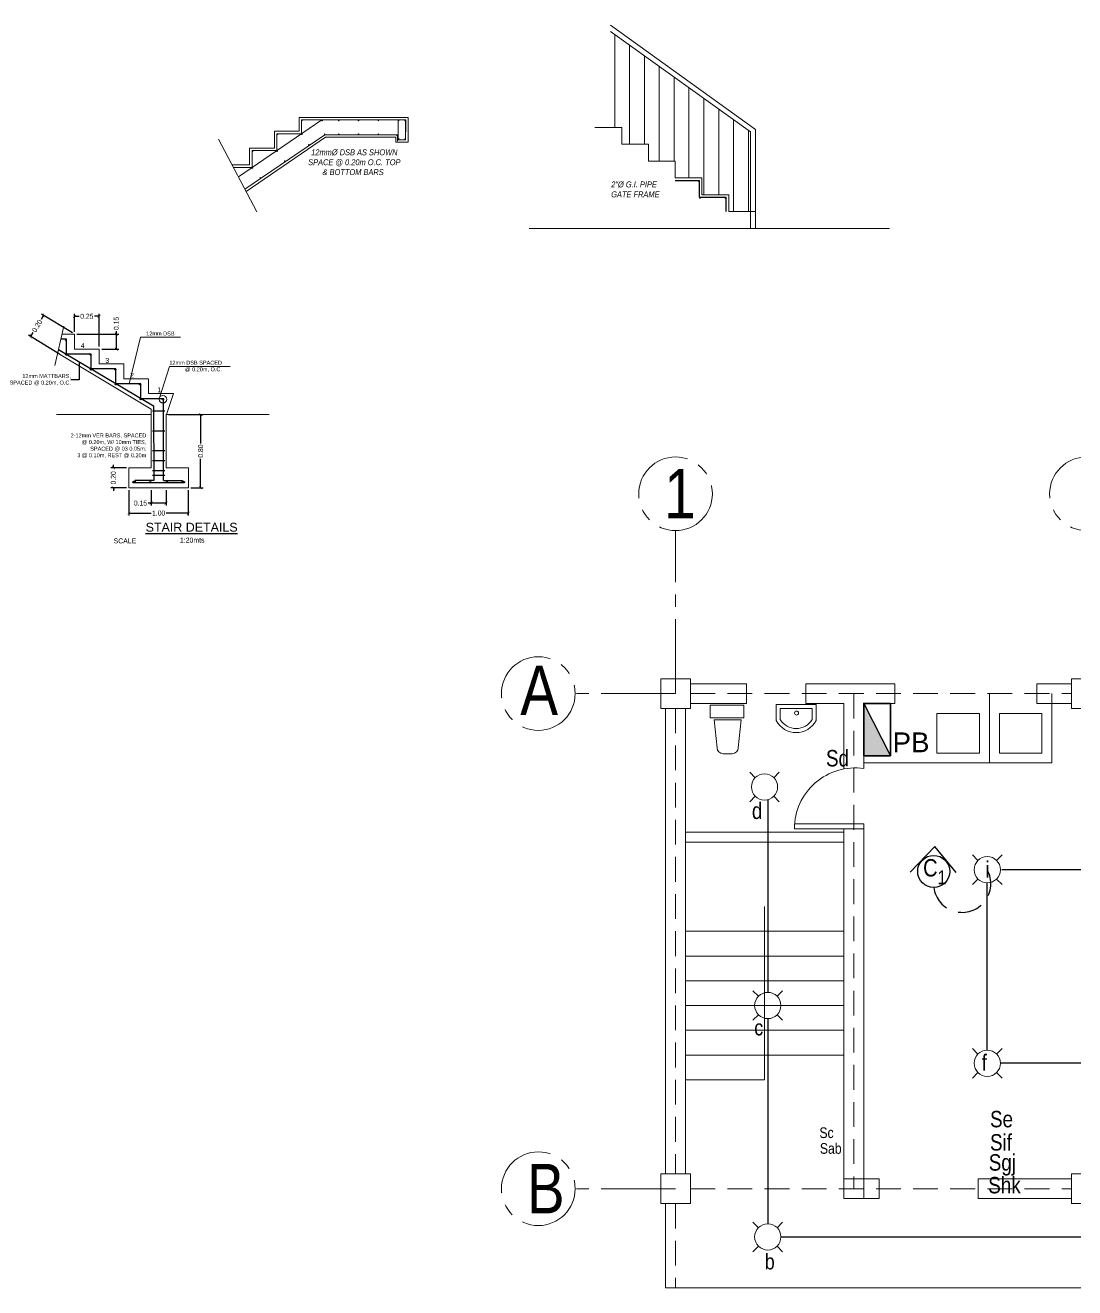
# Model space of a CAD drawing. Header units: metres. Extents: x -460 to 31334, y -1777 to 24987.
# Drawn here: x 167.3 to 177.9, y -794.74 to -781.99 of the extents above; entities that cross this region are included whole.
import ezdxf

# ---------------------------------------------------------------- set-up
doc = ezdxf.new("R2010")
doc.units = ezdxf.units.M
doc.header["$MEASUREMENT"] = 0
doc.linetypes.add('CENTER2', pattern=[1.125, 0.75, -0.125, 0.125, -0.125])
doc.linetypes.add('DASHED2', pattern=[0.375, 0.25, -0.125])
doc.layers.get('Defpoints').update_dxf_attribs({"color": 2})
for name, color, linetype, lineweight in [('.3', 2, 'Continuous', 5), ('Arch_Door', 1, 'Continuous', 18), ('CIRCUIT', 5, 'Continuous', 35), ('LIGHTING', 7, 'Continuous', 20), ('TXT', 3, 'Continuous', 30)]:
    doc.layers.add(name, color=color, linetype=linetype, lineweight=lineweight)
doc.layers.add('01 FURNITURE', color=8, linetype='Continuous')
doc.layers.add('Anno_Flr. Level', color=1, linetype='Continuous')
doc.styles.add('AN100', font='ARIALN.TTF', dxfattribs={"height": 0.25})
doc.styles.add('jan08', font='ARIALN.TTF', dxfattribs={"height": 0.25})
doc.styles.add('rs', font='ARIALN.TTF')
doc.styles.add('scale 75', font='ARIALN.TTF', dxfattribs={"height": 0.125})
doc.styles.get("Standard").update_dxf_attribs({"font": 'arial.ttf'})
doc.dimstyles.new('Copy of Ra_20', dxfattribs={"dimtxt": 0.05, "dimasz": 0.03, "dimexe": 0.025, "dimexo": 0.025, "dimgap": 0.025, "dimtad": 0, "dimzin": 0, "dimdsep": 46, "dimtxsty": 'rs', "dimblk": 'ARCHTICK', "dimcen": 0.025, "dimclrd": 1, "dimclre": 1, "dimclrt": 3, "dimadec": 0, "dimazin": 0, "dimtfac": 1, "dimtofl": 0, "dimtmove": 0, "dimatfit": 3, "dimldrblk": 'ARCHTICK', "dimfxl": 0.1, "dimtolj": 1, "dimtzin": 0, "dimarcsym": 0})

# ---------------------------------------------------------------- blocks, each defined once
blk = doc.blocks.new('light')
at = {"layer": 'LIGHTING', "ltscale": 0.08}
for p, q in [((215.884, -493.498), (215.813, -493.427)), ((216.192, -493.427), (216.121, -493.498)), ((215.884, -493.735), (215.813, -493.806)), ((216.192, -493.806), (216.121, -493.735))]:
    blk.add_line(p, q, dxfattribs=at)
blk.add_circle((216.003, -493.616), 0.168, dxfattribs=at)
blk = doc.blocks.new('_ArchTick')
at = {"color": 0, "linetype": 'ByBlock', "const_width": 0.15}
blk.add_lwpolyline([(-0.5, -0.5), (0.5, 0.5)], dxfattribs=at)
blk = doc.blocks.new('*D558')
at = {"layer": '01 FURNITURE', "color": 1, "lineweight": -2, "transparency": 16777216}
for p, q in [((168.749, -785.918), (169.098, -785.918)), ((169.073, -785.918), (169.073, -786.21)), ((169.073, -786.658), (169.073, -786.366)), ((168.974, -786.658), (169.098, -786.658))]:
    blk.add_line(p, q, dxfattribs=at)
at = {"layer": 'Defpoints', "color": 0, "transparency": 16777216}
for p in [(168.724, -785.918), (168.949, -786.658), (169.073, -786.658)]:
    blk.add_point(p, dxfattribs=at)
at = {"layer": '01 FURNITURE', "color": 1, "lineweight": -2, "transparency": 16777216, "xscale": 0.03, "yscale": 0.03, "zscale": 0.03}
for p, rotation in [((169.073, -785.918), 90), ((169.073, -786.658), 270)]:
    blk.add_blockref('_ArchTick', p, dxfattribs=dict(at, rotation=rotation))
at = {"layer": '01 FURNITURE', "color": 3, "lineweight": 9, "transparency": 16777216, "insert": (169.073, -786.288), "char_height": 0.05, "attachment_point": 5, "rotation": 90, "style": 'rs'}
blk.add_mtext('\\A1;0.80', dxfattribs=at)
blk = doc.blocks.new('*D553')
at = {"layer": '01 FURNITURE', "color": 1, "lineweight": -2, "transparency": 16777216}
for p, q in [((168.349, -786.683), (168.349, -786.939)), ((168.949, -786.683), (168.949, -786.939)), ((168.349, -786.914), (168.573, -786.914)), ((168.949, -786.914), (168.726, -786.914))]:
    blk.add_line(p, q, dxfattribs=at)
at = {"layer": 'Defpoints', "color": 0, "transparency": 16777216}
for p in [(168.349, -786.658), (168.949, -786.658), (168.349, -786.914)]:
    blk.add_point(p, dxfattribs=at)
at = {"layer": '01 FURNITURE', "color": 1, "lineweight": -2, "transparency": 16777216, "xscale": 0.03, "yscale": 0.03, "zscale": 0.03, "rotation": 180}
blk.add_blockref('_ArchTick', (168.349, -786.914), dxfattribs=at)
at = {"layer": '01 FURNITURE', "color": 1, "lineweight": -2, "transparency": 16777216, "xscale": 0.03, "yscale": 0.03, "zscale": 0.03}
blk.add_blockref('_ArchTick', (168.949, -786.914), dxfattribs=at)
at = {"layer": '01 FURNITURE', "color": 3, "lineweight": 9, "transparency": 16777216, "insert": (168.649, -786.914), "char_height": 0.05, "attachment_point": 5, "style": 'rs'}
blk.add_mtext('\\A1;1.00', dxfattribs=at)
blk = doc.blocks.new('*D554')
at = {"layer": '01 FURNITURE', "color": 1, "lineweight": -2, "transparency": 16777216}
for p, q in [((168.574, -786.683), (168.574, -786.838)), ((168.724, -786.683), (168.724, -786.838)), ((168.574, -786.813), (168.544, -786.813)), ((168.724, -786.813), (168.574, -786.813))]:
    blk.add_line(p, q, dxfattribs=at)
at = {"layer": 'Defpoints', "color": 0, "transparency": 16777216}
for p in [(168.574, -786.658), (168.724, -786.658), (168.574, -786.813)]:
    blk.add_point(p, dxfattribs=at)
at = {"layer": '01 FURNITURE', "color": 1, "lineweight": -2, "transparency": 16777216, "xscale": 0.03, "yscale": 0.03, "zscale": 0.03, "rotation": 180}
blk.add_blockref('_ArchTick', (168.574, -786.813), dxfattribs=at)
at = {"layer": '01 FURNITURE', "color": 1, "lineweight": -2, "transparency": 16777216, "xscale": 0.03, "yscale": 0.03, "zscale": 0.03}
blk.add_blockref('_ArchTick', (168.724, -786.813), dxfattribs=at)
at = {"layer": '01 FURNITURE', "color": 3, "lineweight": 9, "transparency": 16777216, "insert": (168.466, -786.813), "char_height": 0.05, "attachment_point": 5, "style": 'rs'}
blk.add_mtext('\\A1;0.15', dxfattribs=at)
blk = doc.blocks.new('*D555')
at = {"layer": '01 FURNITURE', "color": 1, "lineweight": -2, "transparency": 16777216}
for p, q in [((168.222, -785.108), (168.222, -785.078)), ((167.824, -785.108), (168.247, -785.108)), ((168.222, -785.258), (168.222, -785.108)), ((168.074, -785.258), (168.247, -785.258))]:
    blk.add_line(p, q, dxfattribs=at)
at = {"layer": 'Defpoints', "color": 0, "transparency": 16777216}
for p in [(167.799, -785.108), (168.222, -785.108), (168.049, -785.258)]:
    blk.add_point(p, dxfattribs=at)
at = {"layer": '01 FURNITURE', "color": 1, "lineweight": -2, "transparency": 16777216, "xscale": 0.03, "yscale": 0.03, "zscale": 0.03}
for p, rotation in [((168.222, -785.108), 90), ((168.222, -785.258), 270)]:
    blk.add_blockref('_ArchTick', p, dxfattribs=dict(at, rotation=rotation))
at = {"layer": '01 FURNITURE', "color": 3, "lineweight": 9, "transparency": 16777216, "insert": (168.222, -784.999), "char_height": 0.05, "attachment_point": 5, "rotation": 90, "style": 'rs'}
blk.add_mtext('\\A1;0.15', dxfattribs=at)
blk = doc.blocks.new('*D556')
at = {"layer": '01 FURNITURE', "color": 1, "lineweight": -2, "transparency": 16777216}
for p, q in [((167.799, -785.083), (167.799, -784.902)), ((167.799, -784.927), (167.846, -784.927)), ((168.049, -784.927), (168.003, -784.927)), ((168.049, -785.233), (168.049, -784.902))]:
    blk.add_line(p, q, dxfattribs=at)
at = {"layer": 'Defpoints', "color": 0, "transparency": 16777216}
for p in [(167.799, -784.927), (167.799, -785.108), (168.049, -785.258)]:
    blk.add_point(p, dxfattribs=at)
at = {"layer": '01 FURNITURE', "color": 1, "lineweight": -2, "transparency": 16777216, "xscale": 0.03, "yscale": 0.03, "zscale": 0.03, "rotation": 180}
blk.add_blockref('_ArchTick', (167.799, -784.927), dxfattribs=at)
at = {"layer": '01 FURNITURE', "color": 1, "lineweight": -2, "transparency": 16777216, "xscale": 0.03, "yscale": 0.03, "zscale": 0.03}
blk.add_blockref('_ArchTick', (168.049, -784.927), dxfattribs=at)
at = {"layer": '01 FURNITURE', "color": 3, "lineweight": 9, "transparency": 16777216, "insert": (167.924, -784.927), "char_height": 0.05, "attachment_point": 5, "style": 'rs'}
blk.add_mtext('\\A1;0.25', dxfattribs=at)
blk = doc.blocks.new('*D559')
at = {"layer": '01 FURNITURE', "color": 1, "lineweight": -2, "transparency": 16777216}
for p, q in [((167.487, -784.917), (167.462, -784.958)), ((167.778, -785.095), (167.466, -784.904)), ((167.648, -785.309), (167.335, -785.118)), ((167.357, -785.131), (167.381, -785.091))]:
    blk.add_line(p, q, dxfattribs=at)
at = {"layer": 'Defpoints', "color": 0, "transparency": 16777216}
for p in [(167.487, -784.917), (167.799, -785.108), (167.669, -785.322)]:
    blk.add_point(p, dxfattribs=at)
at = {"layer": '01 FURNITURE', "color": 1, "lineweight": -2, "transparency": 16777216, "xscale": 0.03, "yscale": 0.03, "zscale": 0.03}
for p, rotation in [((167.487, -784.917), 58.65479586731075), ((167.357, -785.131), 238.6547958673108)]:
    blk.add_blockref('_ArchTick', p, dxfattribs=dict(at, rotation=rotation))
at = {"layer": '01 FURNITURE', "color": 3, "lineweight": 9, "transparency": 16777216, "insert": (167.422, -785.024), "char_height": 0.05, "attachment_point": 5, "rotation": 58.6548, "style": 'rs'}
blk.add_mtext('\\A1;0.20', dxfattribs=at)
blk = doc.blocks.new('*D557')
at = {"layer": '01 FURNITURE', "color": 1, "lineweight": -2, "transparency": 16777216}
for p, q in [((168.324, -786.458), (168.167, -786.458)), ((168.192, -786.458), (168.192, -786.428)), ((168.324, -786.658), (168.167, -786.658)), ((168.192, -786.658), (168.192, -786.688))]:
    blk.add_line(p, q, dxfattribs=at)
at = {"layer": 'Defpoints', "color": 0, "transparency": 16777216}
for p in [(168.349, -786.458), (168.192, -786.658), (168.349, -786.658)]:
    blk.add_point(p, dxfattribs=at)
at = {"layer": '01 FURNITURE', "color": 1, "lineweight": -2, "transparency": 16777216, "xscale": 0.03, "yscale": 0.03, "zscale": 0.03}
for p, rotation in [((168.192, -786.458), 270), ((168.192, -786.658), 90)]:
    blk.add_blockref('_ArchTick', p, dxfattribs=dict(at, rotation=rotation))
at = {"layer": '01 FURNITURE', "color": 3, "lineweight": 9, "transparency": 16777216, "insert": (168.192, -786.558), "char_height": 0.05, "attachment_point": 5, "rotation": 90, "style": 'rs'}
blk.add_mtext('\\A1;0.20', dxfattribs=at)

msp = doc.modelspace()

# ---------------------------------------------------------------- hatches: boundary and pattern name
msp.add_hatch(color=256).paths.add_polyline_path([(175.76933, -788.83671), (175.76933, -789.36504), (176.03906, -789.36504)])

# ---------------------------------------------------------------- linework, layer by layer
for p, q in [((167.71856, -785.15777), (167.66251, -785.15777)), ((167.71856, -785.30777), (167.71856, -785.15777)), ((167.96838, -785.30777), (167.71856, -785.30777)), ((167.96838, -785.45777), (167.96838, -785.30777)), ((168.2182, -785.45777), (167.96838, -785.45777)), ((168.2182, -785.60777), (168.2182, -785.45777)), ((168.46802, -785.60777), (168.2182, -785.60777)), ((168.46802, -785.75777), (168.46802, -785.60777)), ((168.46802, -785.75777), (168.69935, -785.75777)), ((168.59913, -786.58612), (168.40744, -786.58612)), ((168.69935, -786.58612), (168.89104, -786.58612))]:
    msp.add_line(p, q)
at = {"color": 8, "lineweight": 9}
for p, q in [((168.46463, -785.138), (168.8684, -785.138)), ((168.75992, -785.43506), (169.37207, -785.43506))]:
    msp.add_line(p, q, dxfattribs=at)
at = {"color": 7}
for p, q in [((168.69935, -786.58612), (168.69935, -785.75777)), ((168.71185, -785.88612), (168.58663, -785.88612)), ((168.71185, -786.08612), (168.58663, -786.08612)), ((168.71185, -786.28612), (168.58663, -786.28612)), ((168.71185, -786.38612), (168.58663, -786.38612)), ((168.71185, -786.38612), (168.58663, -786.38612)), ((168.71185, -786.48612), (168.58663, -786.48612)), ((168.71185, -786.53612), (168.58663, -786.53612))]:
    msp.add_line(p, q, dxfattribs=at)
at = {"color": 7, "lineweight": 20}
for p, q in [((168.57413, -785.91777), (167.61839, -785.91777)), ((168.72435, -785.91777), (169.76439, -785.91777))]:
    msp.add_line(p, q, dxfattribs=at)
at = {"color": 1, "lineweight": 20}
for p, q in [((168.72435, -786.45777), (168.72435, -785.91777)), ((168.34935, -786.65777), (168.34935, -786.45777)), ((168.34935, -786.45777), (168.57413, -786.45777)), ((168.94935, -786.45777), (168.72435, -786.45777)), ((168.94935, -786.65777), (168.94935, -786.45777))]:
    msp.add_line(p, q, dxfattribs=at)
at = {"linetype": 'Continuous', "lineweight": 5}
msp.add_lwpolyline([(167.60092, -785.42373), (167.69282, -785.02685)], dxfattribs=at)
at = {"color": 1, "lineweight": 20}
for points in [[(168.54773, -785.70777), (168.54773, -785.55777), (168.29935, -785.55777), (168.29935, -785.40777), (168.04935, -785.40777), (168.04935, -785.25777), (167.79935, -785.25777), (167.79935, -785.10777), (167.67409, -785.10777)], [(167.62996, -785.29832), (168.57413, -785.86522), (168.57413, -786.45777)], [(168.72999, -785.91777), (168.79773, -785.70777), (168.54773, -785.70777)], [(168.94935, -786.65777), (168.34935, -786.65777)]]:
    msp.add_lwpolyline(points, dxfattribs=at)
at = {"color": 8, "lineweight": 9}
for points in [[(168.46463, -785.138), (168.35096, -785.60896)], [(168.75992, -785.43506), (168.65719, -785.75147)]]:
    msp.add_lwpolyline(points, dxfattribs=at)
for points in [[(167.63869, -785.26063), (168.59868, -785.83035), (168.59904, -786.58612)], [(175.76933, -788.83671), (176.03906, -789.36504)]]:
    msp.add_lwpolyline(points)
at = {"color": 8}
msp.add_lwpolyline([(167.84782, -785.39145), (167.84782, -785.56813), (167.76323, -785.56813)], dxfattribs=at)
at = {"color": 7}
for points in [[(168.41935, -786.59527), (168.39435, -786.59527)], [(168.90435, -786.60777), (168.39435, -786.60777)], [(168.9035, -786.59533), (168.8785, -786.59533)]]:
    msp.add_lwpolyline(points, dxfattribs=at)
at = {"color": 18, "lineweight": 13, "true_color": 0x000000}
msp.add_lwpolyline([(174.21785, -788.85406), (174.55915, -788.85406), (174.55915, -788.98222), (174.21785, -788.98222)], close=True, dxfattribs=at)
msp.add_lwpolyline([(174.25846, -789.00289), (174.5326, -789.00289), (174.50205, -789.28286, -0.41421356), (174.44095, -789.34396), (174.3501, -789.34396, -0.41421356), (174.289, -789.28286)], format="xyb", close=True, dxfattribs=at)
at = {"color": 2}
msp.add_lwpolyline([(176.70331, -790.54227), (176.4868, -790.28057), (176.2398, -790.53858)], dxfattribs=at)
for centre in [(167.71174, -785.16402), (167.71597, -785.31384), (167.96156, -785.31402), (167.96636, -785.46384), (168.21195, -785.46402), (168.21664, -785.61404), (168.46177, -785.61404), (168.46827, -785.76368), (168.69264, -785.76442), (168.39435, -786.60152), (168.56435, -786.60152), (168.73435, -786.60152), (168.90435, -786.60152)]:
    msp.add_circle(centre, 0.00625)
at = {"color": 8, "lineweight": 9}
msp.add_circle((168.69264, -785.76442), 0.03773, dxfattribs=at)
at = {"color": 2}
msp.add_circle((176.47622, -790.53226), 0.16173, dxfattribs=at)
at = {"color": 2, "linetype": 'DASHED2'}
msp.add_arc((176.76414, -790.65652), 0.28941, 187.439463, 29.03332, dxfattribs=at)
at = {"layer": '01 FURNITURE', "color": 4, "lineweight": 9}
for p, q in [((173.2137, -781.98775), (174.67587, -783.03989)), ((173.2137, -782.04935), (174.62587, -783.06551)), ((174.67587, -784.03989), (174.67587, -783.03989)), ((174.62587, -784.03989), (174.62587, -783.06551))]:
    msp.add_line(p, q, dxfattribs=at)
at = {"layer": '01 FURNITURE', "color": 4, "lineweight": 20}
for p, q in [((173.25505, -782.0791), (173.25505, -783.01989)), ((173.40505, -782.18704), (173.40505, -783.18989)), ((173.55505, -782.29497), (173.55505, -783.18989)), ((173.70505, -782.40291), (173.70505, -783.35989)), ((173.85505, -782.51085), (173.85505, -783.35989)), ((174.00505, -782.61878), (174.00505, -783.52989)), ((174.15505, -782.72672), (174.15505, -783.69989)), ((174.30505, -782.83466), (174.30505, -783.69989)), ((174.45505, -782.94259), (174.45505, -783.86989)), ((174.60505, -783.05053), (174.60505, -783.86989)), ((172.39171, -784.03989), (176.02981, -784.03989))]:
    msp.add_line(p, q, dxfattribs=at)
at = {"layer": '01 FURNITURE', "color": 6, "lineweight": 15}
for p, q in [((170.29884, -782.94365), (169.45416, -783.51804)), ((170.09296, -782.94365), (171.14458, -782.94365)), ((170.09296, -783.08365), (170.09296, -782.94365)), ((171.14458, -782.94365), (171.14458, -783.06284)), ((170.3277, -783.09365), (169.52019, -783.64276)), ((169.84296, -783.08365), (170.09296, -783.08365)), ((169.84296, -783.25365), (169.84296, -783.08365)), ((170.3277, -783.09365), (171.06296, -783.09365)), ((171.06296, -783.09365), (171.06296, -783.15909)), ((169.59296, -783.25365), (169.84296, -783.25365)), ((169.59296, -783.42365), (169.59296, -783.25365)), ((169.40419, -783.42365), (169.59296, -783.42365))]:
    msp.add_line(p, q, dxfattribs=at)
at = {"layer": '01 FURNITURE', "color": 1, "lineweight": 9}
for p, q in [((170.06796, -782.91865), (171.06796, -782.91865)), ((170.06796, -783.05865), (170.06796, -782.91865)), ((171.01796, -782.91865), (171.16796, -782.91865)), ((171.16796, -782.91865), (171.16796, -783.16865)), ((170.3354, -783.11865), (169.53196, -783.66499)), ((169.81796, -783.05865), (170.06796, -783.05865)), ((169.81796, -783.22865), (169.81796, -783.05865)), ((170.3354, -783.11865), (171.04296, -783.11865)), ((171.04296, -783.11865), (171.04296, -783.16865)), ((169.56796, -783.22865), (169.81796, -783.22865)), ((169.56796, -783.39865), (169.56796, -783.22865)), ((171.04296, -783.16865), (171.16796, -783.16865)), ((169.39095, -783.39865), (169.56796, -783.39865))]:
    msp.add_line(p, q, dxfattribs=at)
at = {"layer": '01 FURNITURE', "color": 1, "lineweight": 20}
for p, q in [((173.05587, -783.01989), (173.32587, -783.01989)), ((173.32587, -783.18989), (173.59587, -783.18989)), ((173.59587, -783.35989), (173.86587, -783.35989)), ((173.86587, -783.52989), (174.13587, -783.52989)), ((174.13587, -783.69989), (174.40587, -783.69989)), ((174.40587, -783.86989), (174.67587, -783.86989))]:
    msp.add_line(p, q, dxfattribs=at)
at = {"layer": '01 FURNITURE', "color": 250, "lineweight": 20}
for p, q in [((173.32587, -783.18989), (173.32587, -783.01989)), ((173.59587, -783.35989), (173.59587, -783.18989)), ((173.86587, -783.52989), (173.86587, -783.35989)), ((174.13587, -783.69989), (174.13587, -783.52989)), ((174.40587, -783.86989), (174.40587, -783.69989))]:
    msp.add_line(p, q, dxfattribs=at)
at = {"layer": '01 FURNITURE', "color": 106, "lineweight": 0}
msp.add_line((169.25306, -783.1382), (169.64113, -783.87121), dxfattribs=at)
at = {"layer": '01 FURNITURE', "color": 1, "lineweight": 30}
for p, q in [((173.86587, -783.55489), (174.11087, -783.55489)), ((174.11087, -783.72489), (174.38087, -783.72489)), ((174.80077, -789.80788), (174.80077, -791.75446)), ((178.7351, -790.51607), (177.16558, -790.51607)), ((177.01717, -792.33799), (177.01717, -790.64831)), ((174.80077, -792.01895), (174.80077, -794.0913)), ((174.93301, -794.22354), (180.67196, -794.22354))]:
    msp.add_line(p, q, dxfattribs=at)
at = {"layer": '01 FURNITURE', "color": 250, "lineweight": 30}
for p, q in [((174.11087, -783.72489), (174.11087, -783.55489)), ((174.38087, -783.86989), (174.38087, -783.72489))]:
    msp.add_line(p, q, dxfattribs=at)
at = {"layer": '01 FURNITURE', "color": 250, "lineweight": 9}
msp.add_line((174.67587, -784.03989), (174.67587, -783.86989), dxfattribs=at)
at = {"layer": '01 FURNITURE', "color": 18, "linetype": 'CENTER2', "lineweight": 9, "true_color": 0x000000}
msp.add_line((173.86932, -788.73671), (173.86932, -787.09122), dxfattribs=at)
at = {"layer": '01 FURNITURE', "color": 18, "lineweight": 13, "true_color": 0x000000}
for p, q in [((174.01932, -788.63671), (174.58654, -788.63671)), ((174.58654, -788.83671), (174.58654, -788.63671)), ((175.18654, -788.83671), (175.18654, -788.63671)), ((175.18654, -788.63671), (176.08429, -788.63671)), ((176.08429, -788.83671), (176.08429, -788.63671)), ((177.51822, -788.63671), (177.86932, -788.63671)), ((177.51822, -788.83671), (177.51822, -788.63671)), ((177.03932, -788.73671), (177.03932, -789.43671)), ((177.66932, -788.73671), (177.66932, -789.43671)), ((173.76932, -788.88671), (173.76932, -793.58671)), ((173.96932, -788.88671), (173.96932, -793.58671)), ((174.01932, -788.83671), (174.58654, -788.83671)), ((174.88654, -788.84835), (175.28934, -788.84835)), ((174.88654, -788.84835), (174.88654, -789.00947)), ((174.92682, -788.88863), (175.24906, -788.88863)), ((174.92682, -788.88863), (174.92682, -788.99888)), ((175.18654, -788.83671), (175.56932, -788.83671)), ((175.24906, -788.88863), (175.24906, -788.99888)), ((175.28934, -788.84835), (175.28934, -789.00947)), ((175.56932, -788.83671), (175.56932, -789.49772)), ((175.76932, -788.83671), (175.76932, -789.49298)), ((175.76932, -788.83671), (176.08429, -788.83671)), ((177.51822, -788.83671), (177.86932, -788.83671)), ((176.50932, -788.93671), (176.50932, -789.33671)), ((176.50932, -788.93671), (176.93932, -788.93671)), ((176.93932, -788.93671), (176.93932, -789.33671)), ((177.13932, -788.93671), (177.13932, -789.33671)), ((177.13932, -788.93671), (177.56932, -788.93671)), ((177.56932, -788.93671), (177.56932, -789.33671)), ((176.50932, -789.33671), (176.93932, -789.33671)), ((177.13932, -789.33671), (177.56932, -789.33671)), ((175.76932, -789.43671), (177.66932, -789.43671)), ((175.76932, -790.05116), (175.07047, -790.05116)), ((175.76932, -790.05116), (175.76932, -793.83671)), ((173.96932, -790.13671), (175.56932, -790.13671)), ((175.76932, -790.10116), (175.06932, -790.10116)), ((175.56932, -790.10116), (175.56932, -793.83671)), ((173.96932, -790.23671), (175.56932, -790.23671)), ((174.76932, -790.88671), (174.76932, -792.63671)), ((173.96932, -791.13671), (174.76932, -791.13671)), ((174.76932, -791.13671), (175.56932, -791.13671)), ((173.96932, -791.38671), (174.76932, -791.38671)), ((174.76932, -791.38671), (175.56932, -791.38671)), ((173.96932, -791.63671), (174.76932, -791.63671)), ((174.76932, -791.63671), (175.56932, -791.63671)), ((173.96932, -791.88671), (174.76932, -791.88671)), ((174.76932, -791.88671), (175.56932, -791.88671)), ((173.96932, -792.13671), (174.76932, -792.13671)), ((174.76932, -792.13671), (175.56932, -792.13671)), ((173.96932, -792.38671), (174.76932, -792.38671)), ((174.76932, -792.38671), (175.56932, -792.38671)), ((173.96932, -792.63671), (174.76932, -792.63671)), ((175.56932, -793.63671), (175.92673, -793.63671)), ((175.92673, -793.83671), (175.92673, -793.63671)), ((176.92673, -793.63671), (177.86932, -793.63671)), ((176.92673, -793.63671), (176.92673, -793.83671)), ((175.56932, -793.83671), (175.92673, -793.83671)), ((176.92673, -793.83671), (177.86932, -793.83671)), ((173.76932, -793.88671), (173.76932, -794.73671)), ((173.76932, -794.73671), (182.26932, -794.73671))]:
    msp.add_line(p, q, dxfattribs=at)
at = {"layer": '01 FURNITURE', "color": 18, "linetype": 'DASHED2', "lineweight": 13, "true_color": 0x000000}
for p, q in [((174.01932, -788.73671), (177.86932, -788.73671)), ((175.66932, -788.73671), (175.66932, -793.73671)), ((173.86932, -788.88671), (173.86932, -793.58671)), ((174.01932, -793.73671), (177.86932, -793.73671)), ((173.86932, -793.88671), (173.86932, -794.73671))]:
    msp.add_line(p, q, dxfattribs=at)
at = {"layer": '01 FURNITURE', "color": 6, "lineweight": 15}
msp.add_lwpolyline([(171.06792, -782.94265), (171.14296, -782.94265), (171.14296, -783.14381), (171.06796, -783.14381), (171.06796, -782.94265)], dxfattribs=at)
at = {"layer": '01 FURNITURE', "color": 18, "lineweight": 13, "true_color": 0x000000}
for points in [[(173.71932, -788.58671), (174.01932, -788.58671), (174.01932, -788.88671), (173.71932, -788.88671), (173.71932, -788.58671)], [(177.86932, -788.58671), (178.16932, -788.58671), (178.16932, -788.88671), (177.86932, -788.88671), (177.86932, -788.58671)], [(173.71932, -793.58671), (174.01932, -793.58671), (174.01932, -793.88671), (173.71932, -793.88671), (173.71932, -793.58671)], [(177.86932, -793.58671), (178.16932, -793.58671), (178.16932, -793.88671), (177.86932, -793.88671), (177.86932, -793.58671)]]:
    msp.add_lwpolyline(points, dxfattribs=at)
at = {"layer": '01 FURNITURE', "color": 18, "linetype": 'CENTER2', "lineweight": 9, "true_color": 0x000000}
for points in [[(173.86932, -788.73671), (172.85515, -788.73671)], [(173.86932, -793.73671), (172.85515, -793.73671)]]:
    msp.add_lwpolyline(points, dxfattribs=at)
at = {"layer": '01 FURNITURE', "color": 1, "lineweight": 30}
msp.add_lwpolyline([(178.7351, -792.47023), (178.7351, -792.47023), (177.14942, -792.47023)], dxfattribs=at)
at = {"layer": '01 FURNITURE', "color": 2, "lineweight": 18}
for centre in [(170.0972, -782.94799), (170.30067, -782.94813), (170.46786, -782.94865), (170.66775, -782.94853), (170.86803, -782.94818), (171.07285, -782.94847), (171.13873, -782.94847), (169.84825, -783.08852), (170.09467, -783.08803), (170.32647, -783.0888), (170.46786, -783.08932), (170.66775, -783.0892), (170.86803, -783.08885), (171.05837, -783.09896), (171.07301, -783.13911), (171.13837, -783.13952), (169.59741, -783.2582), (169.84565, -783.25813), (170.16536, -783.19668), (169.92474, -783.36089), (169.59567, -783.42854), (169.67625, -783.53054)]:
    msp.add_circle(centre, 0.00387, dxfattribs=at)
at = {"layer": '01 FURNITURE', "color": 4, "lineweight": 20}
for centre in [(174.10488, -783.56227), (174.1169, -783.73051), (174.37488, -783.73227)]:
    msp.add_circle(centre, 0.00486, dxfattribs=at)
at = {"layer": '01 FURNITURE', "color": 18, "linetype": 'CENTER2', "lineweight": 9, "true_color": 0x000000}
for centre in [(173.86932, -786.71931), (178.01932, -786.71931), (172.48323, -788.73671), (172.48323, -793.73671)]:
    msp.add_circle(centre, 0.37192, dxfattribs=at)
at = {"layer": '01 FURNITURE', "color": 18, "lineweight": 13, "true_color": 0x000000}
msp.add_circle((175.09096, -788.93324), 0.02001, dxfattribs=at)
for centre, radius, start, end in [((175.08794, -788.90206), 0.22825, 208.072487, 331.927513), ((175.08794, -788.90206), 0.18797, 211.002719, 328.997281), ((175.68371, -790.10136), 0.61438, 81.989301, 179.981297), ((176.00457, -793.65577), 0.92235, 358.815878, 1.184122)]:
    msp.add_arc(centre, radius, start, end, dxfattribs=at)
at = {"layer": 'CIRCUIT', "color": 7, "linetype": 'Continuous'}
msp.add_lwpolyline([(176.03906, -788.83671), (176.03906, -789.36504), (175.76933, -789.36504), (175.76933, -788.83671)], close=True, dxfattribs=at)

# ---------------------------------------------------------------- block references
at = {"layer": '.3', "color": 1, "xscale": 0.7888074039379345, "yscale": 0.7888074039379345, "zscale": 0.7888074039379345}
for p in [(4.38332, -400.31142), (6.63251, -401.14772), (4.4161, -402.51836), (6.63251, -403.10188), (4.4161, -404.85519)]:
    msp.add_blockref('light', p, dxfattribs=at)

# ---------------------------------------------------------------- texts
at = {"color": 1}
for s, insert, char_height, width, attachment_point in [('{\\C7;12mm DSB }', (168.80964, -785.08035), 0.04, 0.4055733, 3), ('{\\C7;12mm DSB SPACED \\P@ 0.20m, O.C.}', (169.2884, -785.37543), 0.04, 0.6422487, 3), ('{\\C7;12mm MATTBARS, \\PSPACED @ 0.20m, O.C.}', (167.76323, -785.56705), 0.04, 0.8454601, 6), ('{\\H0.8x;\\C7;2-12mm VER BARS, SPACED \\P@ 0.20m, W/ 10mm TIES, \\PSPACED @ 03 0.05m; \\P3 @ 0.10m, REST @ 0.20m}', (168.52426, -786.23411), 0.05, 0.8454601, 6)]:
    msp.add_mtext(s, dxfattribs=dict(at, insert=insert, char_height=char_height, width=width, attachment_point=attachment_point))
for s, insert, char_height, width, attachment_point in [('4', (167.86269, -785.19792), 0.05, 0.1137812, 1), ('3', (168.11108, -785.34792), 0.05, 0.1137812, 1), ('2', (168.36108, -785.49792), 0.05, 0.1137812, 1), ('1', (168.6369, -785.64397), 0.05, 0.7403332, 1), ('{\\LSTAIR DETAILS}', (169.44704, -787.01169), 0.09, 1.2469283, 3), ('SCALE', (168.42321, -787.16949), 0.05, 0.7403332, 3), ('1:20mts', (169.11258, -787.16206), 0.05, 0.7403332, 3)]:
    msp.add_mtext(s, dxfattribs=dict(insert=insert, char_height=char_height, width=width, attachment_point=attachment_point))
at = {"layer": 'Anno_Flr. Level', "color": 1, "lineweight": 9, "char_height": 0.06, "attachment_point": 1}
for s, insert, width in [('\\A1;\\pi0.03566;{\\fArial Narrow|b0|i1|c0|p34;12mmØ DSB AS SHOWN \\P\\pi0.00553;SPACE @ 0.20m O.C. TOP \\P\\pi0.1506;& BOTTOM BARS}', (170.15394, -783.24087), 0.861462), ('\\A1;{\\fArial Narrow|b0|i1|c0|p34;2"%%C G.I. PIPE \\PGATE FRAME }', (173.21966, -783.56537), 1.70530256582424e-13)]:
    msp.add_mtext(s, dxfattribs=dict(at, insert=insert, width=width))
at = {"layer": 'Arch_Door', "color": 3, "style": 'scale 75'}
for s, height, p in [('Sd', 0.165772, (175.38867, -789.47224)), ('d', 0.16577, (174.6404, -790.00299)), ('i', 0.16577, (176.99805, -790.59651)), ('c', 0.15796, (174.66425, -792.18849)), ('f', 0.16577, (176.96166, -792.54613)), ('Se', 0.165772, (177.04521, -793.1165)), ('Sc', 0.107646, (175.32199, -793.22484)), ('Sif', 0.165772, (177.04521, -793.35122)), ('Sab', 0.107646, (175.3267, -793.38378)), ('Sgj', 0.165772, (177.03262, -793.55422)), ('Shk', 0.165772, (177.02728, -793.78342)), ('b', 0.15796, (174.77023, -794.55187))]:
    msp.add_text(s, height=height, dxfattribs=at).set_placement(p)
at = {"layer": 'Arch_Door', "color": 5, "linetype": 'Continuous', "char_height": 0.5, "width": 0.1151731, "attachment_point": 1, "style": 'AN100'}
for s, insert in [('{\\C3;1}', (173.75368, -786.46838)), ('{\\C3;A}', (172.301, -788.45365)), ('{\\C3;B}', (172.36759, -793.48578))]:
    msp.add_mtext(s, dxfattribs=dict(at, insert=insert))
at = {"layer": 'CIRCUIT', "color": 7, "ltscale": 0.0125, "insert": (176.06111, -789.12916), "char_height": 0.2, "width": 0.6488886, "attachment_point": 1}
msp.add_mtext('PB', dxfattribs=at)
at = {"layer": 'TXT', "color": 2, "style": 'jan08'}
for s, height, p in [('C', 0.17637, (176.36945, -790.58433)), ('1', 0.13928, (176.51603, -790.66165))]:
    msp.add_text(s, height=height, dxfattribs=at).set_placement(p)

# ---------------------------------------------------------------- dimensions: what is measured, and where the dimension line sits
at = {"layer": '01 FURNITURE', "color": 4, "lineweight": 9}
dim = msp.add_aligned_dim(p1=(167.66901, -785.32176), p2=(167.79935, -785.10777), distance=0.36586, text='0.20', dimstyle='Copy of Ra_20', dxfattribs=at)
dim.commit()
dim.dimension.update_dxf_attribs({"geometry": '*D559', "text_midpoint": (167.42171, -785.02445)})
for base, p1, p2, angle, text, picture, middle in [((167.79935, -784.92713), (168.04935, -785.25777), (167.79935, -785.10777), 180, '0.25', '*D556', (167.92435, -784.92713)), ((168.22233, -785.10777), (168.04935, -785.25777), (167.79935, -785.10777), 90, '0.15', '*D555', (168.22233, -784.99936)), ((169.07253, -786.65777), (168.72435, -785.91777), (168.94935, -786.65777), 90, '0.80', '*D558', (169.07253, -786.28777)), ((168.34935, -786.91422), (168.94935, -786.65777), (168.34935, -786.65777), 180, '1.00', '*D553', (168.64935, -786.91422))]:
    dim = msp.add_linear_dim(base=base, p1=p1, p2=p2, angle=angle, text=text, dimstyle='Copy of Ra_20', dxfattribs=at)
    dim.commit()
    dim.dimension.update_dxf_attribs({"geometry": picture, "text_midpoint": middle})
for base, p1, p2, angle, picture, middle in [((168.1916, -786.65777), (168.34913, -786.45777), (168.34913, -786.65777), 90, '*D557', (168.1916, -786.55777)), ((168.5742, -786.81278), (168.72435, -786.65777), (168.5742, -786.65777), 180, '*D554', (168.46579, -786.81278))]:
    dim = msp.add_linear_dim(base=base, p1=p1, p2=p2, angle=angle, dimstyle='Copy of Ra_20', dxfattribs=at)
    dim.commit()
    dim.dimension.update_dxf_attribs({"geometry": picture, "text_midpoint": middle})

doc.saveas('drawing.dxf')
